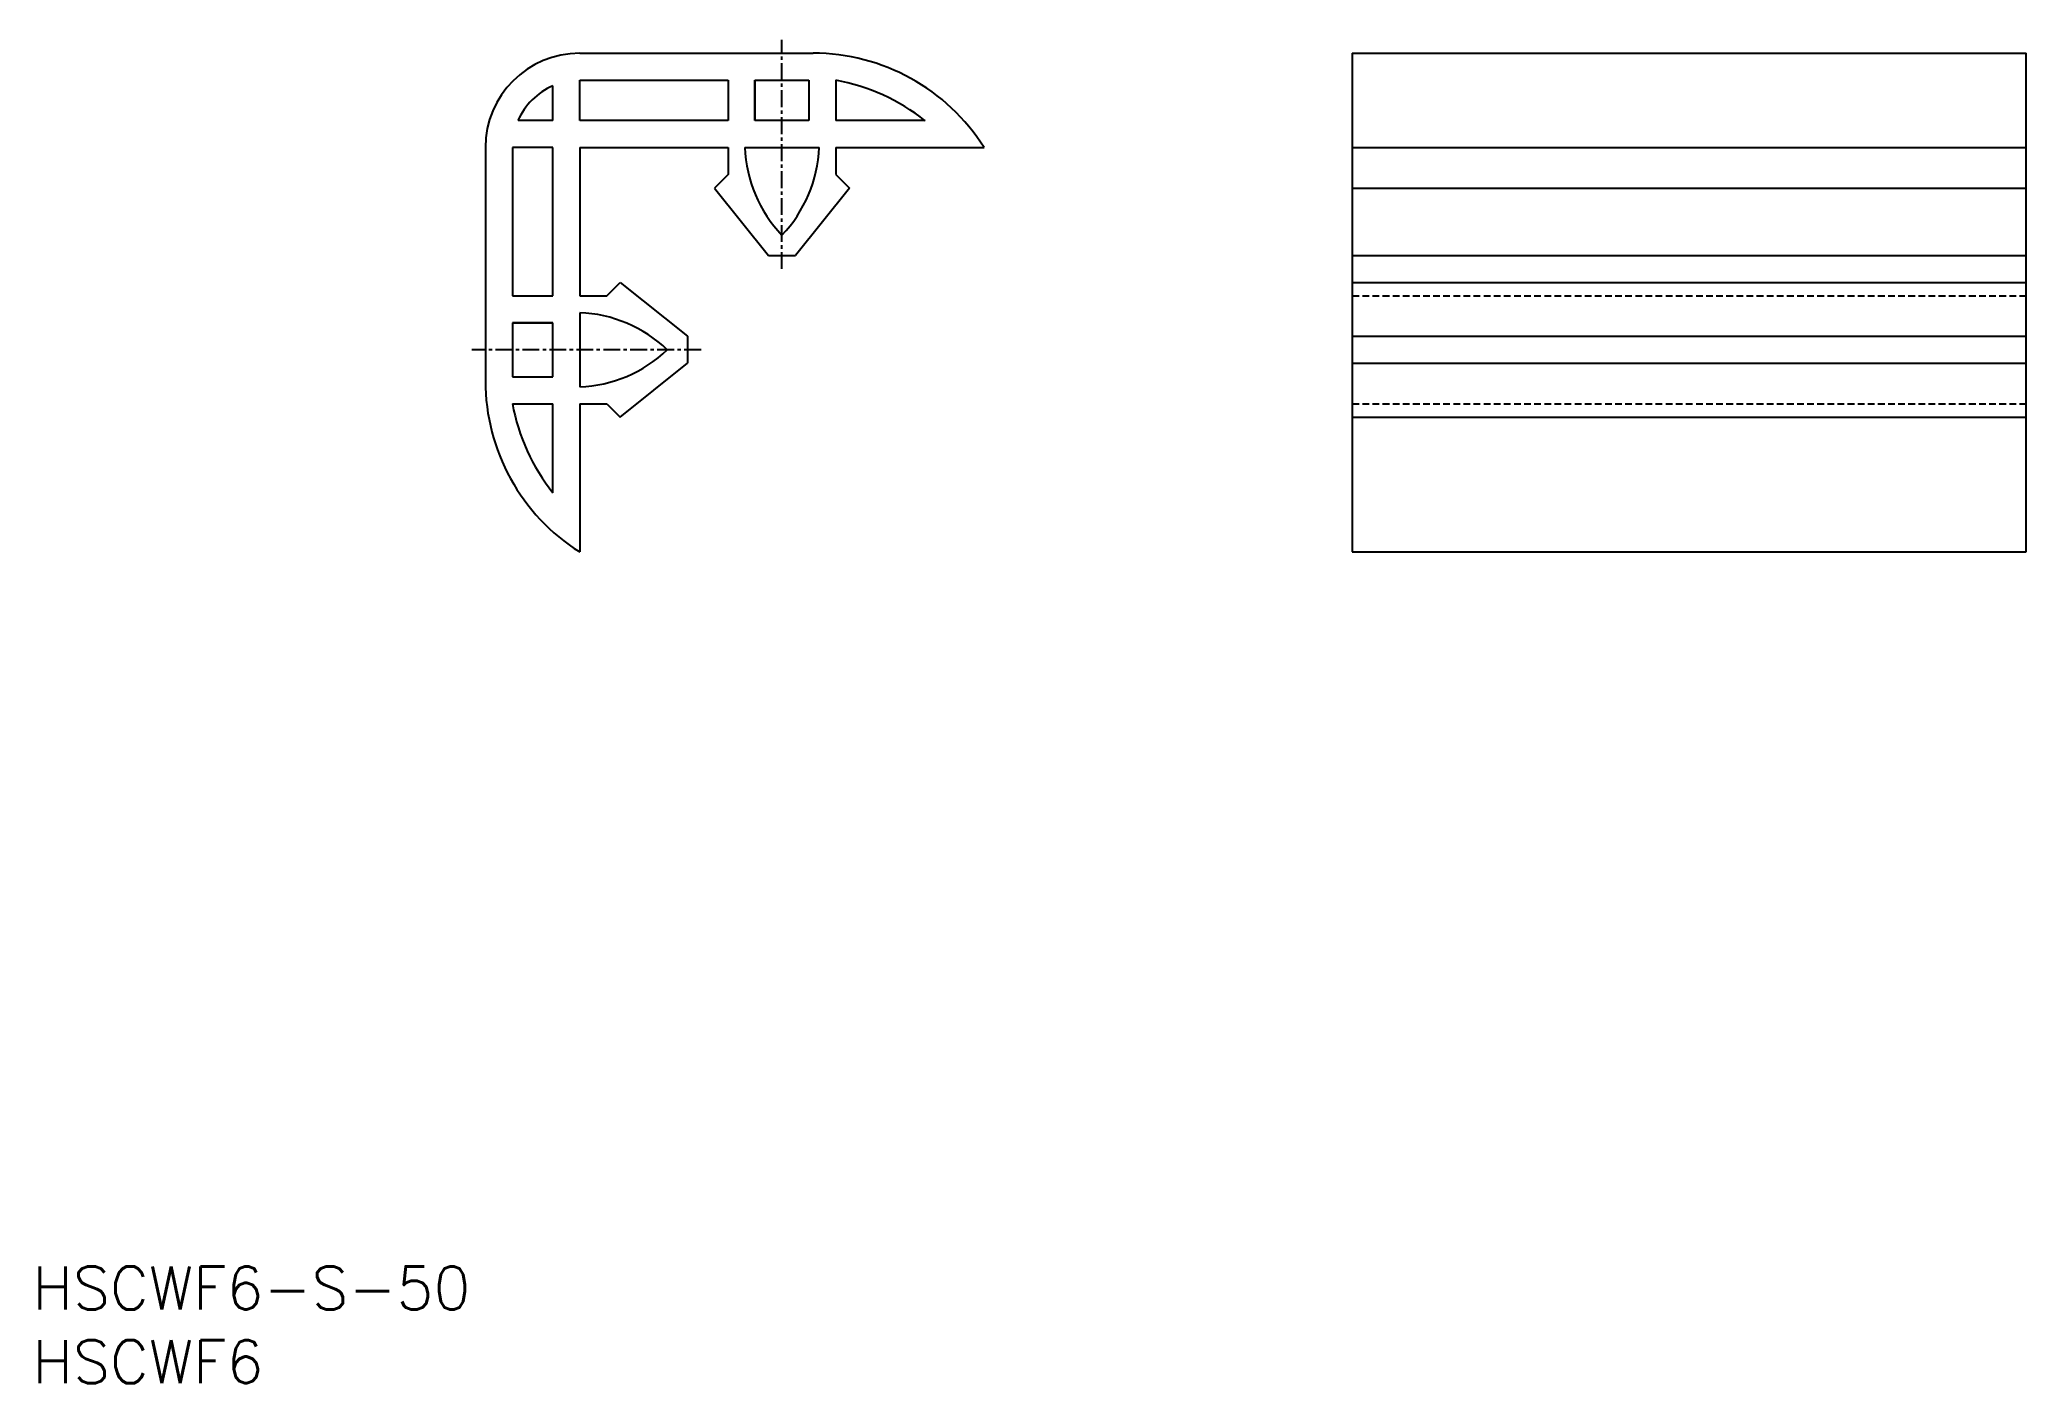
# Model space of a CAD drawing. Extents: x -55 to 92, y -77 to 23.
import ezdxf

# ---------------------------------------------------------------- set-up
doc = ezdxf.new("R2010")
doc.units = 0
doc.linetypes.add('CENTER', pattern=[2, 1.25, -0.25, 0.25, -0.25])
doc.linetypes.add('DASHED', pattern=[0.75, 0.5, -0.25])
doc.layers.get('0').update_dxf_attribs({"linetype": 'CONTINUOUS'})
doc.layers.add('CENTER', color=1, linetype='CENTER')
doc.layers.add('図面１', color=7, linetype='CONTINUOUS')
doc.styles.get("Standard").update_dxf_attribs({"font": 'txt.shx', "bigfont": 'bigfont.shx'})

msp = doc.modelspace()

# ---------------------------------------------------------------- linework, layer by layer
at = {"color": 7, "linetype": 'CONTINUOUS'}
for p, q in [((42.31, 22), (92.31, 22)), ((42.31, 22), (42.31, -15)), ((92.31, -15), (92.31, 22)), ((42.31, 15), (92.31, 15)), ((42.31, 12), (92.31, 12)), ((42.31, 7), (92.31, 7)), ((42.31, 5), (92.31, 5)), ((42.31, 1), (92.31, 1)), ((42.31, -1), (92.31, -1)), ((42.31, -5), (92.31, -5)), ((42.31, -15), (92.31, -15))]:
    msp.add_line(p, q, dxfattribs=at)
at = {"color": 3, "linetype": 'DASHED'}
for p, q in [((42.31, 4), (92.31, 4)), ((42.31, -4), (92.31, -4))]:
    msp.add_line(p, q, dxfattribs=at)
at = {"layer": 'CENTER', "color": 1, "linetype": 'CENTER'}
for p, q in [((0, 6), (0, 23)), ((-6, 0), (-23, 0))]:
    msp.add_line(p, q, dxfattribs=at)
at = {"layer": '図面１', "color": 7, "linetype": 'CONTINUOUS'}
for p, q in [((-15, 22), (2.31, 22)), ((-17, 17), (-17, 19.58)), ((-15, 17), (-15, 20)), ((-15, 20), (-4, 20)), ((-4, 20), (-4, 17)), ((-2, 20), (-2, 17)), ((-2, 20), (2, 20)), ((-2, 17), (-2, 20)), ((2, 20), (2, 17)), ((4, 20), (4, 17)), ((-17, 17), (-19.58, 17)), ((-4, 17), (-15, 17)), ((2, 17), (-2, 17)), ((10.62, 17), (4, 17)), ((-22, 15), (-22, -2.31)), ((-17, 15), (-20, 15)), ((-20, 15), (-20, 4)), ((-17, 4), (-17, 15)), ((-15, 15), (-4, 15)), ((-15, 15), (-15, 4)), ((-4, 15), (-4, 13)), ((-2.75, 15), (2.75, 15)), ((4, 15), (15, 15)), ((4, 15), (4, 13)), ((-4, 13), (-5, 12)), ((-5, 12), (-1, 7)), ((5, 12), (1, 7)), ((4, 13), (5, 12)), ((-1, 7), (1, 7)), ((-13, 4), (-12, 5)), ((-12, 5), (-7, 1)), ((-20, 4), (-17, 4)), ((-15, 4), (-13, 4)), ((-20, 2), (-17, 2)), ((-20, 2), (-17, 2)), ((-20, 2), (-20, -2)), ((-17, 2), (-20, 2)), ((-17, -2), (-17, 2)), ((-15, 2.75), (-15, -2.75)), ((-15, 0), (-14.96, 0)), ((-7, 1), (-7, -1)), ((-12, -5), (-7, -1)), ((-20, -2), (-17, -2)), ((-20, -2), (-17, -2)), ((-20, -2), (-17, -2)), ((-20, -4), (-17, -4)), ((-17, -10.62), (-17, -4)), ((-15, -4), (-15, -15)), ((-15, -4), (-13, -4)), ((-13, -4), (-12, -5))]:
    msp.add_line(p, q, dxfattribs=at)
for centre, radius, start, end in [((-15, 15), 7, 90, 180), ((2.31, 7), 15, 32.231, 90), ((-15, 15), 5, 113.5782, 156.4218), ((1.3, 5.24), 15, 51.598, 79.6319), ((7.24, 15.4), 10, 182.2679, 223.5963), ((-7.24, 15.4), 10, 316.4037, 357.7321), ((-15.4, -7.24), 10, 46.4037, 87.7321), ((-15.4, 7.24), 10, 272.2679, 313.5963), ((-7, -2.31), 15, 180, 237.769), ((-5.24, -1.3), 15, 190.3681, 218.402)]:
    msp.add_arc(centre, radius, start, end, dxfattribs=at)

# ---------------------------------------------------------------- texts
at = {"color": 7, "linetype": 'CONTINUOUS'}
for s, p in [('HSCWF6-S-50', (-55.61, -71.2)), ('HSCWF6', (-55.61, -76.67))]:
    msp.add_text(s, height=3.2, dxfattribs=at).set_placement(p)

doc.saveas('drawing.dxf')
